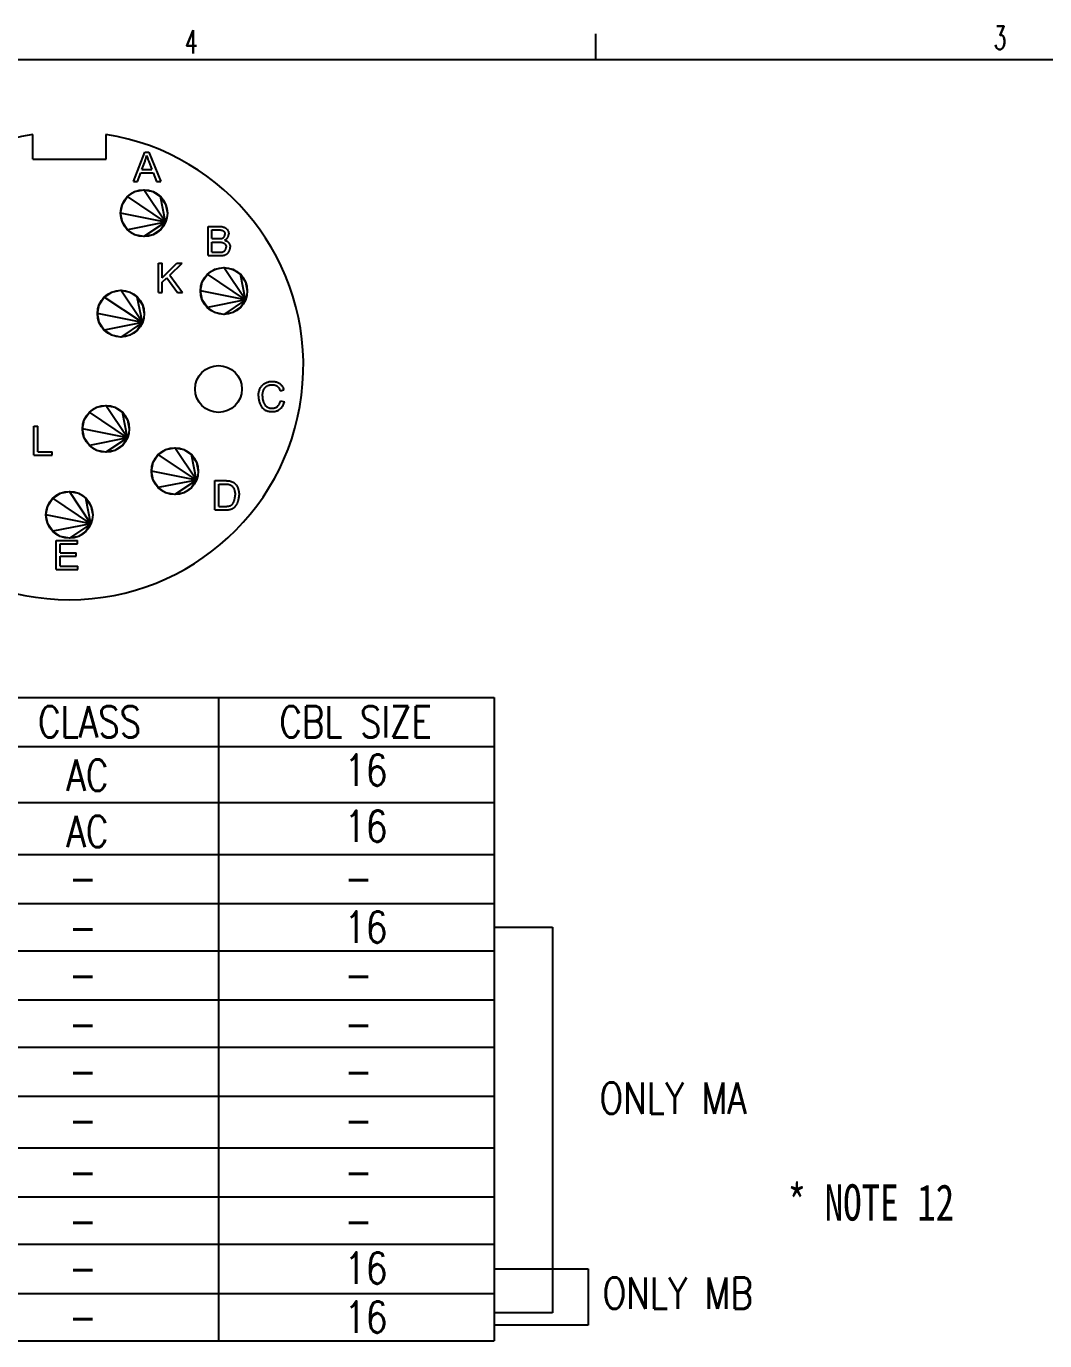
# Model space of a CAD drawing. Extents: x 260 to 819, y -886 to -454.
# Drawn here: x 559.5 to 643.5, y -572.1 to -463.8 of the extents above; entities that cross this region are included whole.
import ezdxf
from ezdxf.enums import TextEntityAlignment as Align

# ---------------------------------------------------------------- set-up
doc = ezdxf.new("R2010")
doc.units = 0
doc.header["$LTSCALE"] = 150
doc.header["$MEASUREMENT"] = 0
doc.linetypes.add('DASHED', pattern=[0.75, 0.5, -0.25])
doc.layers.get('0').update_dxf_attribs({"color": 6, "linetype": 'CONTINUOUS'})
doc.layers.add('현배선도', color=7, linetype='CONTINUOUS')
doc.styles.add('ROMANS', font='txt', dxfattribs={"height": 0.2})
doc.styles.get("Standard").update_dxf_attribs({"font": 'romans.shx', "width": 0.8, "bigfont": 'whgtxt.shx'})

# ---------------------------------------------------------------- blocks, each defined once
blk = doc.blocks.new('ansi-c')
at = {"color": 210, "linetype": 'Continuous'}
blk.add_line((276.98, 764.46), (276.98, 766.57), dxfattribs=at)
at = {"color": 5, "linetype": 'Continuous'}
blk.add_line((-56.4, 764.46), (477, 764.46), dxfattribs=at)
at = {"color": 130, "linetype": 'Continuous', "width": 0.655684}
for s, p in [('4', (243.63, 765.92)), ('3', (310.33, 766.25))]:
    blk.add_text(s, height=1.9, dxfattribs=at).set_placement(p, align=Align.MIDDLE_CENTER)

msp = doc.modelspace()

# ---------------------------------------------------------------- linework, layer by layer
at = {"color": 7, "linetype": 'Continuous'}
for p, q in [((560.02, -474.72), (560.02, -472.69)), ((566.05, -474.72), (566.05, -472.69)), ((568.31, -476.57), (569.24, -474.15)), ((569.24, -474.15), (569.58, -474.15)), ((569.32, -474.73), (569.34, -474.68)), ((569.34, -474.68), (569.35, -474.64)), ((569.35, -474.64), (569.36, -474.59)), ((569.36, -474.59), (569.37, -474.55)), ((569.37, -474.55), (569.38, -474.5)), ((569.38, -474.5), (569.39, -474.45)), ((569.39, -474.45), (569.4, -474.41)), ((569.4, -474.41), (569.42, -474.45)), ((569.42, -474.45), (569.43, -474.49)), ((569.43, -474.49), (569.44, -474.53)), ((569.44, -474.53), (569.46, -474.58)), ((569.46, -474.58), (569.47, -474.63)), ((569.47, -474.63), (569.49, -474.68)), ((569.49, -474.68), (569.51, -474.73)), ((569.58, -474.15), (570.57, -476.57)), ((560.02, -474.72), (566.05, -474.72)), ((569.01, -475.57), (569.27, -474.87)), ((569.01, -475.57), (569.83, -475.57)), ((569.27, -474.87), (569.29, -474.82)), ((569.29, -474.82), (569.31, -474.78)), ((569.31, -474.78), (569.32, -474.73)), ((569.51, -474.73), (569.53, -474.79)), ((569.53, -474.79), (569.55, -474.85)), ((569.55, -474.85), (569.58, -474.91)), ((569.58, -474.91), (569.83, -475.57)), ((568.31, -476.57), (568.65, -476.57)), ((568.65, -476.57), (568.92, -475.83)), ((568.92, -475.83), (569.93, -475.83)), ((569.93, -475.83), (570.21, -476.57)), ((570.21, -476.57), (570.57, -476.57)), ((574.47, -482.67), (574.47, -480.26)), ((574.47, -480.26), (575.37, -480.26)), ((574.78, -480.55), (575.27, -480.55)), ((574.78, -481.27), (574.78, -480.55)), ((575.27, -480.55), (575.32, -480.55)), ((575.32, -480.55), (575.36, -480.55)), ((575.36, -480.55), (575.41, -480.55)), ((575.37, -480.26), (575.42, -480.26)), ((575.41, -480.55), (575.45, -480.55)), ((575.42, -480.26), (575.48, -480.26)), ((575.45, -480.55), (575.49, -480.55)), ((575.48, -480.26), (575.53, -480.27)), ((575.49, -480.55), (575.52, -480.56)), ((575.52, -480.56), (575.56, -480.56)), ((575.53, -480.27), (575.57, -480.27)), ((575.56, -480.56), (575.58, -480.57)), ((575.57, -480.27), (575.62, -480.28)), ((575.58, -480.57), (575.61, -480.57)), ((575.61, -480.57), (575.63, -480.58)), ((575.62, -480.28), (575.66, -480.29)), ((575.63, -480.58), (575.65, -480.59)), ((575.65, -480.59), (575.67, -480.6)), ((575.66, -480.29), (575.7, -480.3)), ((575.67, -480.6), (575.69, -480.61)), ((575.68, -481.22), (575.7, -481.21)), ((575.69, -480.61), (575.71, -480.62)), ((575.7, -480.3), (575.74, -480.31)), ((575.7, -481.21), (575.72, -481.2)), ((575.71, -480.62), (575.73, -480.63)), ((575.72, -481.2), (575.74, -481.19)), ((575.73, -480.63), (575.74, -480.64)), ((575.74, -480.31), (575.78, -480.32)), ((575.74, -480.64), (575.76, -480.66)), ((575.74, -481.19), (575.75, -481.17)), ((575.75, -481.17), (575.77, -481.16)), ((575.76, -480.66), (575.77, -480.67)), ((575.77, -480.67), (575.79, -480.69)), ((575.77, -481.16), (575.78, -481.14)), ((575.78, -480.32), (575.81, -480.33)), ((575.78, -481.14), (575.79, -481.13)), ((575.79, -480.69), (575.8, -480.7)), ((575.79, -481.13), (575.81, -481.11)), ((575.8, -480.7), (575.81, -480.72)), ((575.81, -480.33), (575.85, -480.35)), ((575.81, -480.72), (575.82, -480.74)), ((575.81, -481.11), (575.82, -481.09)), ((575.82, -480.74), (575.83, -480.76)), ((575.82, -481.09), (575.83, -481.07)), ((575.83, -480.76), (575.84, -480.78)), ((575.83, -481.05), (575.84, -481.03)), ((575.83, -481.07), (575.83, -481.05)), ((575.84, -480.78), (575.84, -480.8)), ((575.84, -480.8), (575.85, -480.82)), ((575.84, -481.03), (575.85, -481.01)), ((575.85, -480.35), (575.88, -480.37)), ((575.85, -480.82), (575.85, -480.85)), ((575.85, -480.85), (575.85, -480.87)), ((575.85, -480.87), (575.86, -480.89)), ((575.85, -480.97), (575.86, -480.94)), ((575.85, -480.99), (575.85, -480.97)), ((575.85, -481.01), (575.85, -480.99)), ((575.86, -480.89), (575.86, -480.92)), ((575.86, -480.94), (575.86, -480.92)), ((575.88, -480.37), (575.91, -480.39)), ((575.91, -480.39), (575.94, -480.41)), ((575.94, -480.41), (575.96, -480.43)), ((575.96, -480.43), (575.99, -480.45)), ((575.99, -480.45), (576.01, -480.48)), ((576.01, -480.48), (576.03, -480.5)), ((576.03, -480.5), (576.06, -480.53)), ((576.05, -481.22), (576.07, -481.2)), ((576.06, -480.53), (576.08, -480.56)), ((576.07, -481.2), (576.09, -481.17)), ((576.08, -480.56), (576.09, -480.59)), ((576.09, -480.59), (576.11, -480.62)), ((576.09, -481.17), (576.1, -481.14)), ((576.1, -481.14), (576.12, -481.11)), ((576.11, -480.62), (576.12, -480.65)), ((576.12, -480.65), (576.14, -480.68)), ((576.12, -481.11), (576.13, -481.09)), ((576.13, -481.09), (576.14, -481.06)), ((576.14, -480.68), (576.15, -480.72)), ((576.14, -481.06), (576.15, -481.03)), ((576.15, -480.72), (576.16, -480.75)), ((576.15, -481.03), (576.16, -481)), ((576.16, -480.75), (576.16, -480.78)), ((576.16, -480.78), (576.17, -480.81)), ((576.16, -480.97), (576.17, -480.94)), ((576.16, -481), (576.16, -480.97)), ((576.17, -480.81), (576.17, -480.85)), ((576.17, -480.85), (576.17, -480.88)), ((576.17, -480.91), (576.17, -480.88)), ((576.17, -480.94), (576.17, -480.91)), ((574.78, -481.27), (575.31, -481.27)), ((574.78, -481.56), (575.34, -481.56)), ((574.78, -482.39), (574.78, -481.56)), ((575.31, -481.27), (575.35, -481.27)), ((575.34, -481.56), (575.39, -481.56)), ((575.35, -481.27), (575.39, -481.27)), ((575.39, -481.27), (575.42, -481.27)), ((575.39, -481.56), (575.43, -481.56)), ((575.42, -481.27), (575.46, -481.27)), ((575.43, -481.56), (575.47, -481.56)), ((575.46, -481.27), (575.49, -481.27)), ((575.47, -481.56), (575.51, -481.57)), ((575.49, -481.27), (575.52, -481.26)), ((575.51, -481.57), (575.55, -481.57)), ((575.52, -481.26), (575.54, -481.26)), ((575.54, -481.26), (575.57, -481.26)), ((575.55, -481.57), (575.58, -481.57)), ((575.57, -481.26), (575.59, -481.25)), ((575.58, -481.57), (575.61, -481.58)), ((575.59, -481.25), (575.61, -481.25)), ((575.61, -481.25), (575.63, -481.24)), ((575.61, -481.58), (575.64, -481.59)), ((575.63, -481.24), (575.66, -481.23)), ((575.64, -481.59), (575.67, -481.59)), ((575.66, -481.23), (575.68, -481.22)), ((575.67, -481.59), (575.7, -481.6)), ((575.7, -481.6), (575.72, -481.61)), ((575.72, -481.61), (575.74, -481.62)), ((575.74, -481.62), (575.76, -481.63)), ((575.76, -481.63), (575.79, -481.64)), ((575.79, -481.64), (575.8, -481.65)), ((575.79, -482.31), (575.8, -482.3)), ((575.8, -481.65), (575.82, -481.67)), ((575.8, -482.3), (575.82, -482.29)), ((575.82, -481.67), (575.84, -481.69)), ((575.82, -482.29), (575.83, -482.28)), ((575.83, -481.39), (575.87, -481.37)), ((575.83, -481.39), (575.88, -481.4)), ((575.83, -482.28), (575.84, -482.27)), ((575.84, -481.69), (575.86, -481.7)), ((575.84, -482.27), (575.85, -482.25)), ((575.85, -482.25), (575.87, -482.24)), ((575.86, -481.7), (575.87, -481.72)), ((575.87, -481.37), (575.9, -481.35)), ((575.87, -481.72), (575.89, -481.74)), ((575.87, -482.24), (575.88, -482.23)), ((575.88, -481.4), (575.92, -481.42)), ((575.88, -482.23), (575.89, -482.21)), ((575.89, -481.74), (575.9, -481.76)), ((575.89, -482.21), (575.9, -482.19)), ((575.9, -481.35), (575.93, -481.33)), ((575.9, -481.76), (575.91, -481.78)), ((575.9, -482.19), (575.91, -482.18)), ((575.91, -481.78), (575.92, -481.8)), ((575.91, -482.18), (575.92, -482.16)), ((575.92, -481.42), (575.96, -481.44)), ((575.92, -481.8), (575.93, -481.82)), ((575.92, -482.16), (575.93, -482.14)), ((575.93, -481.33), (575.95, -481.31)), ((575.93, -481.82), (575.94, -481.85)), ((575.93, -482.12), (575.94, -482.1)), ((575.93, -482.14), (575.93, -482.12)), ((575.94, -481.85), (575.95, -481.87)), ((575.94, -482.08), (575.95, -482.06)), ((575.94, -482.1), (575.94, -482.08)), ((575.95, -481.31), (575.98, -481.29)), ((575.95, -481.87), (575.95, -481.9)), ((575.95, -481.9), (575.95, -481.92)), ((575.95, -481.92), (575.96, -481.95)), ((575.95, -482.02), (575.96, -482)), ((575.95, -482.04), (575.95, -482.02)), ((575.95, -482.06), (575.95, -482.04)), ((575.96, -481.44), (575.99, -481.46)), ((575.96, -481.95), (575.96, -481.97)), ((575.96, -482), (575.96, -481.97)), ((575.98, -481.29), (576.01, -481.27)), ((575.99, -481.46), (576.03, -481.48)), ((576.01, -481.27), (576.03, -481.25)), ((576.03, -481.25), (576.05, -481.22)), ((576.03, -481.48), (576.06, -481.5)), ((576.06, -481.5), (576.09, -481.52)), ((576.09, -481.52), (576.12, -481.55)), ((576.12, -481.55), (576.14, -481.58)), ((576.14, -481.58), (576.17, -481.61)), ((576.17, -481.61), (576.19, -481.64)), ((576.19, -481.64), (576.21, -481.67)), ((576.2, -482.32), (576.22, -482.29)), ((576.21, -481.67), (576.23, -481.71)), ((576.22, -482.29), (576.23, -482.26)), ((576.23, -481.71), (576.24, -481.74)), ((576.23, -482.26), (576.24, -482.23)), ((576.24, -481.74), (576.26, -481.78)), ((576.24, -482.23), (576.25, -482.2)), ((576.25, -482.2), (576.26, -482.17)), ((576.26, -481.78), (576.27, -481.81)), ((576.26, -482.17), (576.27, -482.14)), ((576.27, -481.81), (576.28, -481.85)), ((576.27, -482.14), (576.28, -482.11)), ((576.28, -481.85), (576.28, -481.89)), ((576.28, -481.89), (576.29, -481.93)), ((576.28, -482.04), (576.29, -482.01)), ((576.28, -482.07), (576.28, -482.04)), ((576.28, -482.11), (576.28, -482.07)), ((576.29, -481.93), (576.29, -481.97)), ((576.29, -482.01), (576.29, -481.97)), ((570.37, -485.71), (570.37, -483.3)), ((570.37, -483.3), (570.69, -483.3)), ((570.69, -484.49), (570.69, -483.3)), ((570.69, -484.49), (571.89, -483.3)), ((571.31, -484.28), (572.32, -483.3)), ((571.89, -483.3), (572.32, -483.3)), ((574.47, -482.67), (575.39, -482.67)), ((574.78, -482.39), (575.39, -482.39)), ((575.39, -482.39), (575.42, -482.39)), ((575.39, -482.67), (575.43, -482.67)), ((575.42, -482.39), (575.44, -482.39)), ((575.43, -482.67), (575.47, -482.67)), ((575.44, -482.39), (575.47, -482.39)), ((575.47, -482.39), (575.49, -482.39)), ((575.47, -482.67), (575.52, -482.67)), ((575.49, -482.39), (575.52, -482.39)), ((575.52, -482.39), (575.54, -482.38)), ((575.52, -482.67), (575.56, -482.67)), ((575.54, -482.38), (575.56, -482.38)), ((575.56, -482.38), (575.57, -482.38)), ((575.56, -482.67), (575.6, -482.66)), ((575.57, -482.38), (575.59, -482.38)), ((575.59, -482.38), (575.6, -482.38)), ((575.6, -482.38), (575.62, -482.37)), ((575.6, -482.66), (575.64, -482.66)), ((575.62, -482.37), (575.65, -482.37)), ((575.64, -482.66), (575.67, -482.65)), ((575.65, -482.37), (575.67, -482.36)), ((575.67, -482.36), (575.69, -482.36)), ((575.67, -482.65), (575.71, -482.65)), ((575.69, -482.36), (575.7, -482.35)), ((575.7, -482.35), (575.72, -482.34)), ((575.71, -482.65), (575.74, -482.64)), ((575.72, -482.34), (575.74, -482.34)), ((575.74, -482.34), (575.76, -482.33)), ((575.74, -482.64), (575.77, -482.63)), ((575.76, -482.33), (575.77, -482.32)), ((575.77, -482.32), (575.79, -482.31)), ((575.77, -482.63), (575.81, -482.62)), ((575.81, -482.62), (575.84, -482.62)), ((575.84, -482.62), (575.86, -482.61)), ((575.86, -482.61), (575.89, -482.59)), ((575.89, -482.59), (575.92, -482.58)), ((575.92, -482.58), (575.95, -482.57)), ((575.95, -482.57), (575.97, -482.56)), ((575.97, -482.56), (575.99, -482.54)), ((575.99, -482.54), (576.02, -482.53)), ((576.02, -482.53), (576.04, -482.51)), ((576.04, -482.51), (576.06, -482.5)), ((576.06, -482.5), (576.08, -482.48)), ((576.08, -482.48), (576.1, -482.46)), ((576.1, -482.46), (576.12, -482.44)), ((576.12, -482.44), (576.14, -482.42)), ((576.14, -482.42), (576.15, -482.39)), ((576.15, -482.39), (576.17, -482.37)), ((576.17, -482.37), (576.19, -482.34)), ((576.19, -482.34), (576.2, -482.32)), ((571.31, -484.28), (572.36, -485.71)), ((570.69, -484.87), (571.08, -484.49)), ((570.69, -485.71), (570.69, -484.87)), ((571.08, -484.49), (571.94, -485.71)), ((570.37, -485.71), (570.69, -485.71)), ((571.94, -485.71), (572.36, -485.71)), ((579.24, -493.15), (579.29, -493.13)), ((579.29, -493.13), (579.35, -493.11)), ((579.35, -493.11), (579.4, -493.09)), ((579.4, -493.09), (579.46, -493.07)), ((579.46, -493.07), (579.52, -493.06)), ((579.52, -493.06), (579.58, -493.05)), ((579.58, -493.05), (579.64, -493.04)), ((579.64, -493.04), (579.7, -493.04)), ((579.7, -493.04), (579.77, -493.04)), ((579.77, -493.04), (579.84, -493.04)), ((579.84, -493.04), (579.91, -493.04)), ((579.91, -493.04), (579.97, -493.05)), ((579.97, -493.05), (580.04, -493.07)), ((580.04, -493.07), (580.1, -493.08)), ((580.1, -493.08), (580.16, -493.1)), ((580.16, -493.1), (580.22, -493.13)), ((580.22, -493.13), (580.27, -493.15)), ((578.63, -494.12), (578.64, -494.05)), ((578.63, -494.19), (578.63, -494.12)), ((578.63, -494.26), (578.63, -494.19)), ((578.64, -494.05), (578.65, -493.98)), ((578.65, -493.98), (578.66, -493.91)), ((578.66, -493.91), (578.68, -493.85)), ((578.68, -493.85), (578.7, -493.78)), ((578.7, -493.78), (578.72, -493.72)), ((578.72, -493.72), (578.75, -493.66)), ((578.75, -493.66), (578.77, -493.61)), ((578.77, -493.61), (578.8, -493.55)), ((578.8, -493.55), (578.84, -493.5)), ((578.84, -493.5), (578.87, -493.45)), ((578.87, -493.45), (578.91, -493.4)), ((578.91, -493.4), (578.95, -493.36)), ((578.95, -493.36), (578.99, -493.32)), ((578.96, -494.12), (578.97, -494.07)), ((578.96, -494.17), (578.96, -494.12)), ((578.96, -494.22), (578.96, -494.17)), ((578.96, -494.26), (578.96, -494.22)), ((578.97, -494.07), (578.98, -494.03)), ((578.98, -493.98), (578.99, -493.94)), ((578.98, -494.03), (578.98, -493.98)), ((578.99, -493.32), (579.03, -493.28)), ((578.99, -493.94), (579.01, -493.89)), ((579.01, -493.89), (579.02, -493.84)), ((579.02, -493.84), (579.03, -493.8)), ((579.03, -493.28), (579.08, -493.24)), ((579.03, -493.8), (579.05, -493.76)), ((579.05, -493.76), (579.07, -493.71)), ((579.07, -493.71), (579.09, -493.67)), ((579.08, -493.24), (579.13, -493.21)), ((579.09, -493.67), (579.11, -493.63)), ((579.11, -493.63), (579.14, -493.6)), ((579.13, -493.21), (579.18, -493.18)), ((579.14, -493.6), (579.16, -493.56)), ((579.16, -493.56), (579.19, -493.53)), ((579.18, -493.18), (579.24, -493.15)), ((579.19, -493.53), (579.23, -493.5)), ((579.23, -493.5), (579.26, -493.47)), ((579.26, -493.47), (579.3, -493.44)), ((579.3, -493.44), (579.33, -493.42)), ((579.33, -493.42), (579.37, -493.39)), ((579.37, -493.39), (579.42, -493.37)), ((579.42, -493.37), (579.46, -493.36)), ((579.46, -493.36), (579.51, -493.34)), ((579.51, -493.34), (579.55, -493.33)), ((579.55, -493.33), (579.6, -493.32)), ((579.6, -493.32), (579.65, -493.31)), ((579.65, -493.31), (579.71, -493.31)), ((579.71, -493.31), (579.76, -493.31)), ((579.76, -493.31), (579.81, -493.31)), ((579.81, -493.31), (579.85, -493.31)), ((579.85, -493.31), (579.9, -493.32)), ((579.9, -493.32), (579.94, -493.33)), ((579.94, -493.33), (579.98, -493.34)), ((579.98, -493.34), (580.02, -493.35)), ((580.02, -493.35), (580.06, -493.37)), ((580.06, -493.37), (580.09, -493.39)), ((580.09, -493.39), (580.13, -493.41)), ((580.13, -493.41), (580.16, -493.43)), ((580.16, -493.43), (580.19, -493.45)), ((580.19, -493.45), (580.22, -493.48)), ((580.22, -493.48), (580.25, -493.51)), ((580.25, -493.51), (580.28, -493.55)), ((580.27, -493.15), (580.33, -493.18)), ((580.28, -493.55), (580.3, -493.58)), ((580.3, -493.58), (580.33, -493.62)), ((580.33, -493.18), (580.38, -493.22)), ((580.33, -493.62), (580.35, -493.67)), ((580.35, -493.67), (580.37, -493.71)), ((580.37, -493.71), (580.39, -493.76)), ((580.38, -493.22), (580.42, -493.26)), ((580.39, -493.76), (580.41, -493.81)), ((580.41, -493.81), (580.72, -493.74)), ((580.42, -493.26), (580.47, -493.3)), ((580.47, -493.3), (580.51, -493.34)), ((580.51, -493.34), (580.55, -493.39)), ((580.55, -493.39), (580.59, -493.44)), ((580.59, -493.44), (580.62, -493.49)), ((580.62, -493.49), (580.65, -493.55)), ((580.65, -493.55), (580.67, -493.61)), ((580.67, -493.61), (580.7, -493.67)), ((580.7, -493.67), (580.72, -493.74)), ((578.63, -494.26), (578.63, -494.33)), ((578.63, -494.33), (578.63, -494.4)), ((578.63, -494.4), (578.64, -494.47)), ((578.64, -494.47), (578.65, -494.53)), ((578.65, -494.53), (578.66, -494.6)), ((578.66, -494.6), (578.67, -494.66)), ((578.67, -494.66), (578.69, -494.73)), ((578.69, -494.73), (578.71, -494.79)), ((578.71, -494.79), (578.73, -494.85)), ((578.73, -494.85), (578.76, -494.91)), ((578.76, -494.91), (578.78, -494.97)), ((578.78, -494.97), (578.81, -495.03)), ((578.81, -495.03), (578.84, -495.08)), ((578.84, -495.08), (578.88, -495.13)), ((578.88, -495.13), (578.91, -495.18)), ((578.91, -495.18), (578.95, -495.22)), ((578.95, -495.22), (578.99, -495.26)), ((578.96, -494.26), (578.96, -494.32)), ((578.96, -494.32), (578.96, -494.38)), ((578.96, -494.38), (578.97, -494.44)), ((578.97, -494.44), (578.97, -494.5)), ((578.97, -494.5), (578.98, -494.55)), ((578.98, -494.55), (578.99, -494.6)), ((578.99, -494.6), (579, -494.66)), ((578.99, -495.26), (579.03, -495.3)), ((579, -494.66), (579.02, -494.71)), ((579.02, -494.71), (579.03, -494.75)), ((579.03, -494.75), (579.05, -494.8)), ((579.03, -495.3), (579.08, -495.34)), ((579.05, -494.8), (579.07, -494.84)), ((579.07, -494.84), (579.09, -494.89)), ((579.09, -494.89), (579.11, -494.93)), ((579.11, -494.93), (579.14, -494.97)), ((579.14, -494.97), (579.16, -495)), ((579.16, -495), (579.19, -495.03)), ((579.19, -495.03), (579.22, -495.06)), ((579.22, -495.06), (579.25, -495.09)), ((579.25, -495.09), (579.29, -495.12)), ((579.29, -495.12), (579.33, -495.14)), ((579.33, -495.14), (579.36, -495.16)), ((579.36, -495.16), (579.4, -495.18)), ((579.4, -495.18), (579.44, -495.2)), ((579.44, -495.2), (579.48, -495.22)), ((579.48, -495.22), (579.52, -495.23)), ((579.52, -495.23), (579.56, -495.24)), ((579.56, -495.24), (579.61, -495.25)), ((579.61, -495.25), (579.65, -495.25)), ((579.65, -495.25), (579.69, -495.26)), ((579.69, -495.26), (579.74, -495.26)), ((579.74, -495.26), (579.79, -495.26)), ((579.79, -495.26), (579.84, -495.25)), ((579.84, -495.25), (579.89, -495.24)), ((579.89, -495.24), (579.94, -495.23)), ((579.94, -495.23), (579.98, -495.22)), ((579.98, -495.22), (580.03, -495.2)), ((580.03, -495.2), (580.07, -495.18)), ((580.07, -495.18), (580.11, -495.16)), ((580.11, -495.16), (580.15, -495.13)), ((580.15, -495.13), (580.19, -495.1)), ((580.19, -495.1), (580.23, -495.07)), ((580.23, -495.07), (580.26, -495.03)), ((580.26, -495.03), (580.29, -495)), ((580.29, -495), (580.32, -494.95)), ((580.32, -494.95), (580.35, -494.91)), ((580.35, -494.91), (580.37, -494.86)), ((580.37, -494.86), (580.39, -494.81)), ((580.39, -494.81), (580.41, -494.76)), ((580.4, -495.32), (580.45, -495.28)), ((580.41, -494.76), (580.43, -494.7)), ((580.43, -494.7), (580.44, -494.64)), ((580.44, -494.64), (580.76, -494.72)), ((580.45, -495.28), (580.5, -495.23)), ((580.5, -495.23), (580.54, -495.18)), ((580.54, -495.18), (580.58, -495.13)), ((580.58, -495.13), (580.62, -495.07)), ((580.62, -495.07), (580.65, -495.01)), ((580.65, -495.01), (580.69, -494.94)), ((580.69, -494.94), (580.71, -494.87)), ((580.71, -494.87), (580.74, -494.8)), ((580.74, -494.8), (580.76, -494.72)), ((579.08, -495.34), (579.13, -495.37)), ((579.13, -495.37), (579.18, -495.4)), ((579.18, -495.4), (579.23, -495.43)), ((579.23, -495.43), (579.29, -495.45)), ((579.29, -495.45), (579.35, -495.47)), ((579.35, -495.47), (579.41, -495.49)), ((579.41, -495.49), (579.47, -495.5)), ((579.47, -495.5), (579.54, -495.52)), ((579.54, -495.52), (579.61, -495.52)), ((579.61, -495.52), (579.69, -495.53)), ((579.69, -495.53), (579.76, -495.53)), ((579.76, -495.53), (579.84, -495.53)), ((579.84, -495.53), (579.91, -495.52)), ((579.91, -495.52), (579.98, -495.51)), ((579.98, -495.51), (580.05, -495.5)), ((580.05, -495.5), (580.11, -495.48)), ((580.11, -495.48), (580.17, -495.46)), ((580.17, -495.46), (580.23, -495.43)), ((580.23, -495.43), (580.29, -495.4)), ((580.29, -495.4), (580.35, -495.36)), ((580.35, -495.36), (580.4, -495.32)), ((560.11, -499.13), (560.11, -496.72)), ((560.11, -496.72), (560.43, -496.72)), ((560.43, -498.84), (560.43, -496.72)), ((560.11, -499.13), (561.62, -499.13)), ((560.43, -498.84), (561.62, -498.84)), ((561.62, -499.13), (561.62, -498.84)), ((575.03, -503.63), (575.03, -501.22)), ((575.03, -501.22), (575.86, -501.22)), ((575.35, -501.51), (575.85, -501.51)), ((575.35, -503.35), (575.35, -501.51)), ((575.85, -501.51), (575.91, -501.51)), ((575.86, -501.22), (575.91, -501.22)), ((575.91, -501.22), (575.97, -501.22)), ((575.91, -501.51), (575.96, -501.51)), ((575.96, -501.51), (576.01, -501.51)), ((575.97, -501.22), (576.02, -501.23)), ((576.01, -501.51), (576.06, -501.51)), ((576.02, -501.23), (576.06, -501.23)), ((576.06, -501.23), (576.11, -501.23)), ((576.06, -501.51), (576.1, -501.52)), ((576.1, -501.52), (576.14, -501.52)), ((576.11, -501.23), (576.15, -501.23)), ((576.14, -501.52), (576.18, -501.53)), ((576.15, -501.23), (576.19, -501.24)), ((576.18, -501.53), (576.21, -501.54)), ((576.19, -501.24), (576.22, -501.24)), ((576.21, -501.54), (576.24, -501.55)), ((576.22, -501.24), (576.26, -501.25)), ((576.24, -501.55), (576.27, -501.56)), ((576.26, -501.25), (576.29, -501.26)), ((576.27, -501.56), (576.3, -501.57)), ((576.29, -501.26), (576.33, -501.27)), ((576.3, -501.57), (576.34, -501.59)), ((576.33, -501.27), (576.37, -501.28)), ((576.34, -501.59), (576.37, -501.61)), ((576.37, -501.28), (576.41, -501.29)), ((576.37, -501.61), (576.4, -501.63)), ((576.4, -501.63), (576.43, -501.66)), ((576.41, -501.29), (576.45, -501.31)), ((576.43, -501.66), (576.46, -501.69)), ((576.45, -501.31), (576.48, -501.32)), ((576.46, -501.69), (576.49, -501.72)), ((576.48, -501.32), (576.52, -501.34)), ((576.49, -501.72), (576.52, -501.75)), ((576.52, -501.34), (576.55, -501.36)), ((576.52, -501.75), (576.54, -501.79)), ((576.54, -501.79), (576.57, -501.83)), ((576.55, -501.36), (576.58, -501.38)), ((576.58, -501.38), (576.61, -501.41)), ((576.61, -501.41), (576.64, -501.43)), ((576.64, -501.43), (576.68, -501.46)), ((576.68, -501.46), (576.72, -501.5)), ((576.72, -501.5), (576.75, -501.53)), ((576.75, -501.53), (576.78, -501.57)), ((576.78, -501.57), (576.81, -501.61)), ((576.81, -501.61), (576.84, -501.66)), ((576.84, -501.66), (576.86, -501.7)), ((576.86, -501.7), (576.89, -501.75)), ((576.89, -501.75), (576.91, -501.79)), ((576.91, -501.79), (576.93, -501.84)), ((576.57, -501.83), (576.59, -501.87)), ((576.59, -501.87), (576.61, -501.92)), ((576.61, -501.92), (576.63, -501.97)), ((576.62, -502.91), (576.63, -502.88)), ((576.63, -501.97), (576.65, -502.02)), ((576.63, -502.88), (576.64, -502.84)), ((576.64, -502.84), (576.65, -502.8)), ((576.65, -502.02), (576.66, -502.08)), ((576.65, -502.8), (576.66, -502.75)), ((576.66, -502.08), (576.67, -502.14)), ((576.66, -502.75), (576.67, -502.71)), ((576.67, -502.14), (576.68, -502.2)), ((576.67, -502.71), (576.68, -502.66)), ((576.68, -502.2), (576.69, -502.27)), ((576.68, -502.62), (576.69, -502.57)), ((576.68, -502.66), (576.68, -502.62)), ((576.69, -502.27), (576.69, -502.34)), ((576.69, -502.34), (576.69, -502.41)), ((576.69, -502.46), (576.69, -502.41)), ((576.69, -502.52), (576.69, -502.46)), ((576.69, -502.57), (576.69, -502.52)), ((576.93, -501.84), (576.95, -501.89)), ((576.95, -501.89), (576.96, -501.95)), ((576.96, -501.95), (576.98, -502)), ((576.96, -502.9), (576.97, -502.86)), ((576.97, -502.86), (576.98, -502.81)), ((576.98, -502), (576.99, -502.05)), ((576.98, -502.81), (576.99, -502.77)), ((576.99, -502.05), (577, -502.11)), ((576.99, -502.77), (577, -502.72)), ((577, -502.11), (577.01, -502.17)), ((577, -502.72), (577.01, -502.67)), ((577.01, -502.17), (577.01, -502.23)), ((577.01, -502.23), (577.02, -502.29)), ((577.01, -502.63), (577.02, -502.57)), ((577.01, -502.67), (577.01, -502.63)), ((577.02, -502.29), (577.02, -502.35)), ((577.02, -502.35), (577.02, -502.42)), ((577.02, -502.47), (577.02, -502.42)), ((577.02, -502.52), (577.02, -502.47)), ((577.02, -502.57), (577.02, -502.52)), ((575.03, -503.63), (575.9, -503.63)), ((575.35, -503.35), (575.86, -503.35)), ((575.86, -503.35), (575.91, -503.35)), ((575.9, -503.63), (575.94, -503.63)), ((575.91, -503.35), (575.95, -503.35)), ((575.94, -503.63), (575.98, -503.63)), ((575.95, -503.35), (576, -503.35)), ((575.98, -503.63), (576.03, -503.63)), ((576, -503.35), (576.04, -503.34)), ((576.03, -503.63), (576.07, -503.63)), ((576.04, -503.34), (576.08, -503.34)), ((576.07, -503.63), (576.11, -503.62)), ((576.08, -503.34), (576.11, -503.33)), ((576.11, -503.33), (576.15, -503.33)), ((576.11, -503.62), (576.14, -503.62)), ((576.14, -503.62), (576.18, -503.61)), ((576.15, -503.33), (576.18, -503.32)), ((576.18, -503.32), (576.21, -503.31)), ((576.18, -503.61), (576.22, -503.61)), ((576.21, -503.31), (576.24, -503.31)), ((576.22, -503.61), (576.25, -503.6)), ((576.24, -503.31), (576.26, -503.3)), ((576.25, -503.6), (576.29, -503.59)), ((576.26, -503.3), (576.29, -503.29)), ((576.29, -503.29), (576.31, -503.28)), ((576.29, -503.59), (576.32, -503.58)), ((576.31, -503.28), (576.34, -503.26)), ((576.32, -503.58), (576.35, -503.58)), ((576.34, -503.26), (576.36, -503.25)), ((576.35, -503.58), (576.38, -503.57)), ((576.36, -503.25), (576.38, -503.24)), ((576.38, -503.24), (576.4, -503.23)), ((576.38, -503.57), (576.41, -503.55)), ((576.4, -503.23), (576.42, -503.21)), ((576.41, -503.55), (576.44, -503.54)), ((576.42, -503.21), (576.44, -503.2)), ((576.44, -503.2), (576.45, -503.18)), ((576.44, -503.54), (576.47, -503.53)), ((576.45, -503.18), (576.48, -503.16)), ((576.47, -503.53), (576.5, -503.52)), ((576.48, -503.16), (576.5, -503.13)), ((576.5, -503.13), (576.52, -503.11)), ((576.5, -503.52), (576.52, -503.5)), ((576.52, -503.11), (576.54, -503.08)), ((576.52, -503.5), (576.55, -503.49)), ((576.54, -503.08), (576.55, -503.05)), ((576.55, -503.05), (576.57, -503.02)), ((576.55, -503.49), (576.57, -503.47)), ((576.57, -503.02), (576.59, -502.98)), ((576.57, -503.47), (576.6, -503.46)), ((576.59, -502.98), (576.6, -502.95)), ((576.6, -502.95), (576.62, -502.91)), ((576.6, -503.46), (576.62, -503.44)), ((576.62, -503.44), (576.64, -503.42)), ((576.64, -503.42), (576.67, -503.4)), ((576.67, -503.4), (576.69, -503.38)), ((576.69, -503.38), (576.71, -503.36)), ((576.71, -503.36), (576.73, -503.33)), ((576.73, -503.33), (576.75, -503.31)), ((576.75, -503.31), (576.77, -503.28)), ((576.77, -503.28), (576.79, -503.25)), ((576.79, -503.25), (576.81, -503.22)), ((576.81, -503.22), (576.83, -503.19)), ((576.83, -503.19), (576.85, -503.16)), ((576.85, -503.16), (576.87, -503.13)), ((576.87, -503.13), (576.89, -503.1)), ((576.89, -503.1), (576.9, -503.06)), ((576.9, -503.06), (576.92, -503.02)), ((576.92, -503.02), (576.93, -502.98)), ((576.93, -502.98), (576.95, -502.94)), ((576.95, -502.94), (576.96, -502.9)), ((561.94, -508.56), (561.94, -506.15)), ((561.94, -506.15), (563.69, -506.15)), ((562.26, -506.44), (563.69, -506.44)), ((562.26, -507.17), (562.26, -506.44)), ((562.26, -507.17), (563.6, -507.17)), ((563.6, -507.46), (563.6, -507.17)), ((563.69, -506.44), (563.69, -506.15)), ((562.26, -507.46), (563.6, -507.46)), ((562.26, -508.28), (562.26, -507.46)), ((562.26, -508.28), (563.74, -508.28)), ((563.74, -508.56), (563.74, -508.28)), ((561.94, -508.56), (563.74, -508.56))]:
    msp.add_line(p, q, dxfattribs=at)
for points in [[(570.96, -479.91), (567.25, -479.17), (567.4, -478.43), (567.81, -477.8)], [(570.96, -479.91), (567.25, -479.17), (567.4, -478.43), (567.81, -477.8)], [(570.96, -479.91), (567.81, -477.8), (568.44, -477.38), (569.18, -477.24)], [(570.96, -479.91), (567.81, -477.8), (568.44, -477.38), (569.18, -477.24)], [(570.96, -479.91), (569.18, -477.24), (569.92, -477.38), (570.54, -477.8)], [(570.96, -479.91), (569.18, -477.24), (569.92, -477.38), (570.54, -477.8)], [(570.96, -479.91), (570.54, -477.8), (570.96, -478.43), (571.11, -479.17)], [(570.96, -479.91), (570.54, -477.8), (570.96, -478.43), (571.11, -479.17)], [(570.96, -479.91), (567.81, -480.53), (567.4, -479.91), (567.25, -479.17)], [(570.96, -479.91), (567.81, -480.53), (567.4, -479.91), (567.25, -479.17)], [(570.96, -479.91), (569.18, -481.1), (568.44, -480.95), (567.81, -480.53)], [(570.96, -479.91), (569.18, -481.1), (568.44, -480.95), (567.81, -480.53)], [(570.96, -479.91), (570.54, -480.53), (569.92, -480.95), (569.18, -481.1)], [(570.96, -479.91), (570.54, -480.53), (569.92, -480.95), (569.18, -481.1)], [(577.55, -486.32), (573.84, -485.58), (573.99, -484.84), (574.41, -484.21)], [(577.55, -486.32), (574.41, -484.21), (575.03, -483.79), (575.77, -483.65)], [(577.55, -486.32), (575.77, -483.65), (576.51, -483.79), (577.14, -484.21)], [(577.55, -486.32), (577.14, -484.21), (577.55, -484.84), (577.7, -485.58)], [(569.05, -488.19), (565.91, -486.09), (566.53, -485.67), (567.27, -485.52)], [(569.05, -488.19), (567.27, -485.52), (568.01, -485.67), (568.63, -486.09)], [(569.05, -488.19), (565.34, -487.45), (565.49, -486.72), (565.91, -486.09)], [(569.05, -488.19), (568.63, -486.09), (569.05, -486.72), (569.2, -487.45)], [(577.55, -486.32), (574.41, -486.94), (573.99, -486.32), (573.84, -485.58)], [(577.55, -486.32), (575.77, -487.51), (575.03, -487.36), (574.41, -486.94)], [(577.55, -486.32), (577.14, -486.94), (576.51, -487.36), (575.77, -487.51)], [(569.05, -488.19), (565.91, -488.82), (565.49, -488.19), (565.34, -487.45)], [(569.05, -488.19), (567.27, -489.38), (566.53, -489.24), (565.91, -488.82)], [(569.05, -488.19), (568.63, -488.82), (568.01, -489.24), (567.27, -489.38)], [(567.82, -497.69), (564.68, -495.59), (565.3, -495.17), (566.04, -495.02)], [(567.82, -497.69), (566.04, -495.02), (566.78, -495.17), (567.4, -495.59)], [(567.82, -497.69), (564.11, -496.95), (564.26, -496.22), (564.68, -495.59)], [(567.82, -497.69), (567.4, -495.59), (567.82, -496.22), (567.97, -496.95)], [(567.82, -497.69), (564.68, -498.32), (564.26, -497.69), (564.11, -496.95)], [(567.82, -497.69), (566.04, -498.88), (565.3, -498.74), (564.68, -498.32)], [(567.82, -497.69), (567.4, -498.32), (566.78, -498.74), (566.04, -498.88)], [(573.51, -501.18), (570.36, -499.07), (570.99, -498.65), (571.73, -498.51)], [(573.51, -501.18), (571.73, -498.51), (572.46, -498.65), (573.09, -499.07)], [(573.51, -501.18), (569.8, -500.44), (569.94, -499.7), (570.36, -499.07)], [(573.51, -501.18), (573.09, -499.07), (573.51, -499.7), (573.66, -500.44)], [(573.51, -501.18), (570.36, -501.8), (569.94, -501.18), (569.8, -500.44)], [(573.51, -501.18), (571.73, -502.37), (570.99, -502.22), (570.36, -501.8)], [(573.51, -501.18), (573.09, -501.8), (572.46, -502.22), (571.73, -502.37)], [(564.81, -504.78), (561.1, -504.04), (561.25, -503.3), (561.67, -502.67)], [(564.81, -504.78), (561.67, -502.67), (562.29, -502.26), (563.03, -502.11)], [(564.81, -504.78), (563.03, -502.11), (563.77, -502.26), (564.4, -502.67)], [(564.81, -504.78), (564.4, -502.67), (564.81, -503.3), (564.96, -504.04)], [(564.81, -504.78), (561.67, -505.4), (561.25, -504.78), (561.1, -504.04)], [(564.81, -504.78), (563.03, -505.97), (562.29, -505.82), (561.67, -505.4)], [(564.81, -504.78), (564.4, -505.4), (563.77, -505.82), (563.03, -505.97)]]:
    msp.add_lwpolyline(points, dxfattribs=at)
for centre in [(569.18, -479.17), (575.77, -485.58), (567.27, -487.45), (575.33, -493.67), (566.04, -496.95), (571.73, -500.44), (563.03, -504.04)]:
    msp.add_circle(centre, 1.93, dxfattribs=at)
msp.add_arc((563.03, -491.74), 19.3, 98.9893, 81.0107, dxfattribs=at)
at = {"layer": '현배선도', "color": 0}
for p, q in [((552.6, -519.1), (575.33, -519.1)), ((575.33, -519.1), (598.06, -519.1)), ((575.33, -519.1), (575.33, -523.14)), ((598.06, -519.1), (598.06, -523.14)), ((552.6, -523.14), (575.33, -523.14)), ((575.33, -523.14), (598.06, -523.14)), ((575.33, -523.14), (575.33, -527.77)), ((598.06, -523.14), (598.06, -527.77)), ((552.6, -527.77), (575.33, -527.77)), ((575.33, -527.77), (598.06, -527.77)), ((575.33, -527.77), (575.33, -532.04)), ((598.06, -527.77), (598.06, -532.04)), ((552.6, -532.04), (575.33, -532.04)), ((575.33, -532.04), (598.06, -532.04)), ((575.33, -532.04), (575.33, -536.08)), ((598.06, -532.04), (598.06, -536.08)), ((552.6, -536.08), (575.33, -536.08)), ((575.33, -536.08), (598.06, -536.08)), ((575.33, -536.08), (575.33, -539.99)), ((598.06, -536.08), (598.06, -539.99)), ((598.06, -538.04), (602.88, -538.04)), ((602.88, -538.04), (602.88, -569.84)), ((552.6, -539.99), (575.33, -539.99)), ((575.33, -539.99), (598.06, -539.99)), ((575.33, -539.99), (575.33, -544.03)), ((598.06, -539.99), (598.06, -544.03)), ((552.6, -544.03), (575.33, -544.03)), ((575.33, -544.03), (598.06, -544.03)), ((575.33, -544.03), (575.33, -547.93)), ((598.06, -544.03), (598.06, -547.93)), ((552.6, -547.93), (575.33, -547.93)), ((575.33, -547.93), (598.06, -547.93)), ((575.33, -547.93), (575.33, -551.98)), ((598.06, -547.93), (598.06, -551.98)), ((552.6, -551.98), (575.33, -551.98)), ((575.33, -551.98), (598.06, -551.98)), ((575.33, -551.98), (575.33, -556.25)), ((598.06, -551.98), (598.06, -556.25)), ((552.6, -556.25), (575.33, -556.25)), ((575.33, -556.25), (598.06, -556.25)), ((575.33, -556.25), (575.33, -560.29)), ((598.06, -556.25), (598.06, -560.29)), ((552.6, -560.29), (575.33, -560.29)), ((575.33, -560.29), (598.06, -560.29)), ((575.33, -560.29), (575.33, -564.19)), ((598.06, -560.29), (598.06, -564.19)), ((552.6, -564.19), (575.33, -564.19)), ((575.33, -564.19), (598.06, -564.19)), ((575.33, -564.19), (575.33, -568.24)), ((598.06, -564.19), (598.06, -568.24)), ((598.06, -566.22), (605.83, -566.22)), ((605.83, -566.22), (605.83, -570.85)), ((552.6, -568.24), (575.33, -568.24)), ((575.33, -568.24), (598.06, -568.24)), ((575.33, -568.24), (575.33, -572.14)), ((598.06, -568.24), (598.06, -572.14)), ((602.88, -569.84), (598.06, -569.84)), ((605.83, -570.85), (598.06, -570.85)), ((552.6, -572.14), (575.33, -572.14)), ((575.33, -572.14), (598.06, -572.14))]:
    msp.add_line(p, q, dxfattribs=at)

# ---------------------------------------------------------------- block references
at = {"linetype": 'DASHED'}
msp.add_blockref('ansi-c', (329.46, -1230.96), dxfattribs=at)
msp.add_blockref('ansi-c', (329.46, -1230.96), dxfattribs=at)

# ---------------------------------------------------------------- texts
at = {"layer": '현배선도', "color": 0, "width": 0.8}
for s, height, p in [('CLASS', 2.583, (560.45, -522.4)), ('CBL SIZE', 2.583, (580.35, -522.4)), ('AC', 2.583, (562.79, -526.81)), ('16', 2.583, (585.72, -526.38)), ('AC', 2.583, (562.79, -531.44)), ('16', 2.583, (585.72, -531.01)), ('-', 2.58, (562.99, -535.28)), ('-', 2.58, (585.72, -535.28)), ('16', 2.583, (585.72, -539.33)), ('-', 2.58, (562.99, -539.33)), ('-', 2.58, (562.99, -543.23)), ('-', 2.58, (585.72, -543.23)), ('-', 2.58, (562.99, -547.27)), ('-', 2.58, (585.72, -547.27)), ('-', 2.58, (562.99, -551.18)), ('-', 2.58, (585.72, -551.18)), ('ONLY MA', 2.583, (606.76, -553.43)), ('-', 2.58, (562.99, -555.22)), ('-', 2.58, (585.72, -555.22)), ('-', 2.58, (562.99, -559.49)), ('-', 2.58, (585.72, -559.49)), ('-', 2.58, (562.99, -563.53)), ('-', 2.58, (585.72, -563.53)), ('16', 2.583, (585.72, -567.44)), ('-', 2.58, (562.99, -567.44)), ('ONLY MB', 2.583, (607.01, -569.51)), ('16', 2.583, (585.72, -571.48)), ('-', 2.58, (562.99, -571.48))]:
    msp.add_text(s, height=height, dxfattribs=at).set_placement(p)
at = {"layer": '현배선도', "color": 0, "linetype": 'DASHED', "ltscale": 0.05, "style": 'ROMANS', "width": 0.75}
msp.add_text('* NOTE 12', height=2.993, dxfattribs=at).set_placement((622.27, -560.74), align=Align.MIDDLE_LEFT)

doc.saveas('drawing.dxf')
